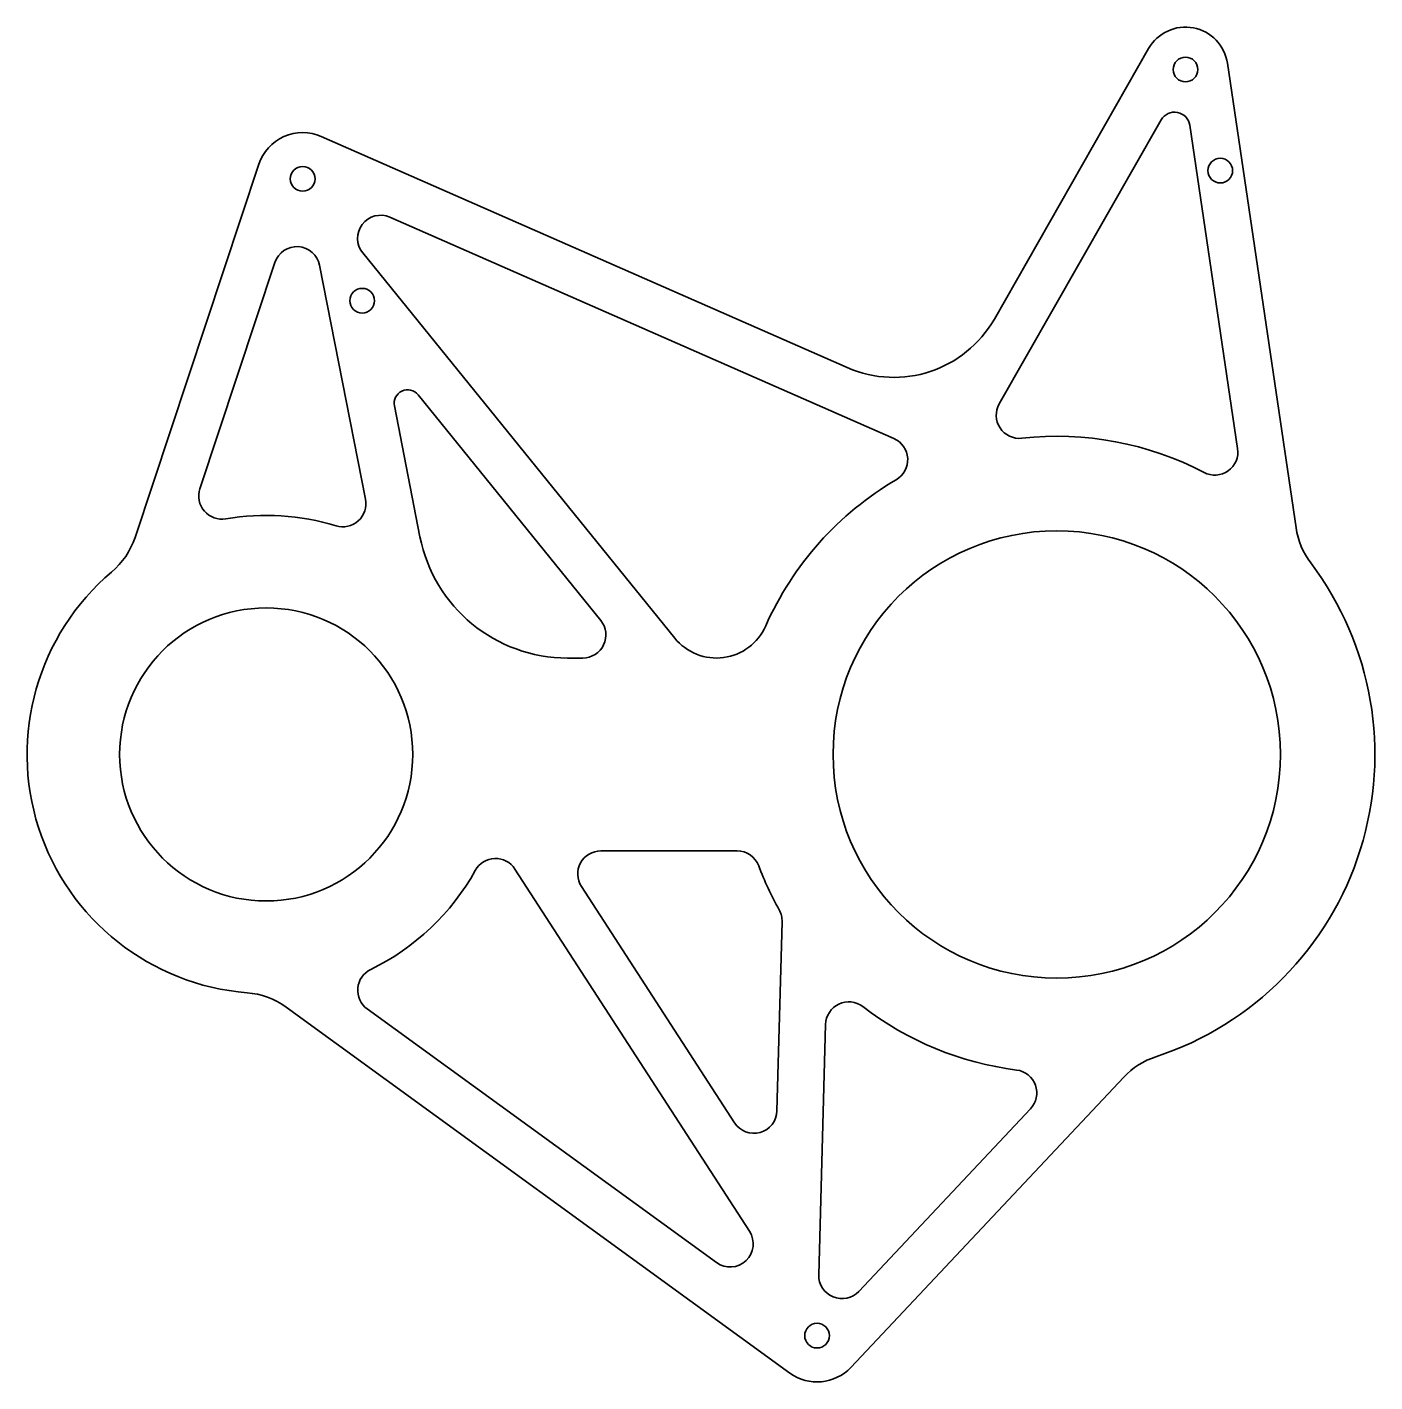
# Model space of a CAD drawing. Extents: x 127 to 302, y 61 to 237.
import ezdxf

# ---------------------------------------------------------------- set-up
doc = ezdxf.new("R2010")
doc.units = 0

msp = doc.modelspace()

# ---------------------------------------------------------------- linework, layer by layer
at = {"color": 7, "lineweight": 35}
for p, q in [((252.608398, 199.138), (272.613464, 234.212479)), ((282.831909, 232.291809), (291.735291, 172.057785)), ((274.239075, 224.952103), (253.246918, 188.147064)), ((284.150513, 182.338333), (277.954834, 224.253677)), ((165.340866, 222.804108), (233.54483, 192.836731)), ((157.232193, 219.19928), (141.18895, 170.813873)), ((174.248276, 212.336746), (239.582321, 183.630356)), ((170.710266, 207.701965), (211.160309, 157.761612)), ((159.332993, 206.470779), (149.605087, 177.132019)), ((171.071213, 175.771774), (165.124496, 206.10379)), ((177.891785, 189.302734), (201.573395, 160.065002)), ((178.138443, 170.910858), (174.81459, 187.864594)), ((199.242157, 155.176788), (197.256775, 155.176788)), ((201.589874, 130.176788), (219.251404, 130.176788)), ((190.451416, 127.82045), (220.863922, 80.848007)), ((199.071609, 125.546333), (218.902191, 94.917801)), ((224.419312, 96.466133), (225.090363, 120.970444)), ((160.784637, 109.900139), (226.097473, 62.464256)), ((216.582718, 76.790207), (171.306015, 109.674103)), ((229.839111, 75.196709), (230.728607, 107.678162)), ((233.993622, 63.207855), (269.38562, 100.830811)), ((257.28714, 96.726501), (235.023102, 73.059044))]:
    msp.add_line(p, q, dxfattribs=at)
for centre, radius in [((277.391022, 231.487564), 1.6), ((281.89566, 218.37674), 1.6), ((162.927292, 217.310944), 1.6), ((170.643127, 201.512161), 1.6), ((260.697906, 142.676788), 29), ((158.197906, 142.676788), 19), ((229.623383, 67.318947), 1.6)]:
    msp.add_circle(centre, radius, dxfattribs=at)
for centre, radius, start, end in [((277.391022, 231.487564), 5.5, 8.408197, 150.301277), ((275.976349, 223.961227), 2, 8.408197, 150.301277), ((162.927292, 217.310944), 6, 66.280333, 161.655934), ((173.041489, 209.590179), 3, 66.280333, 219.006345), ((162.180542, 205.526611), 3, 11.092372, 161.655934), ((239.578766, 206.569595), 15, 246.280335, 330.301279), ((176.531906, 188.201279), 1.75, 39.006346, 191.092372), ((255.852844, 186.660736), 3, 150.301277, 276.28608), ((238.375549, 180.883789), 3, 300.295534, 66.280333), ((260.697906, 142.676788), 41.25, 62.423394, 96.286078), ((281.182739, 181.899658), 3, 242.423402, 8.408197), ((260.697906, 142.676788), 41.25, 120.295532, 156.18192), ((152.452652, 176.187866), 3, 161.655934, 279.72842), ((168.127258, 175.194595), 3, 253.019888, 11.092372), ((158.197906, 142.676788), 31, 73.019886, 99.728419), ((131.697113, 173.96109), 10, 310.267781, 341.655932), ((197.256775, 174.659088), 19.482294, 191.092372, 269.999997), ((301.627808, 173.520035), 10, 188.408204, 217.000318), ((260.697906, 142.676788), 41.25, 288.157973, 37.00032), ((158.197906, 142.676788), 31, 130.267786, 265.397727), ((199.242157, 158.176788), 3, 269.999997, 39.006346), ((216.580292, 162.151611), 6.97482, 219.006345, 336.181923), ((201.589874, 127.176788), 3, 90.000003, 212.92122), ((219.251404, 127.176788), 3, 20.504595, 90.000003), ((187.933167, 126.189987), 3, 32.921215, 150.993694), ((158.197906, 142.676788), 31, 295.937094, 330.993699), ((260.697906, 142.676788), 41.25, 200.504592, 209.25405), ((222.091492, 121.052567), 3, 358.431361, 29.254049), ((173.06897, 112.10144), 3, 115.937093, 234.009579), ((154.908127, 101.808983), 10, 54.009577, 85.397732), ((233.727478, 107.596039), 3, 52.44656, 178.431356), ((260.697906, 142.676788), 41.25, 232.446559, 262.734896), ((276.669342, 93.978989), 10, 108.157972, 136.7501), ((255.10202, 98.782043), 3, 316.750095, 82.734894), ((221.420441, 96.548256), 3, 212.92122, 358.431361), ((218.345673, 79.21756), 3, 234.009579, 32.921215), ((232.837982, 75.114586), 3, 178.431356, 316.750095), ((229.623383, 67.318947), 6, 234.009579, 316.750095)]:
    msp.add_arc(centre, radius, start, end, dxfattribs=at)

doc.saveas('drawing.dxf')
